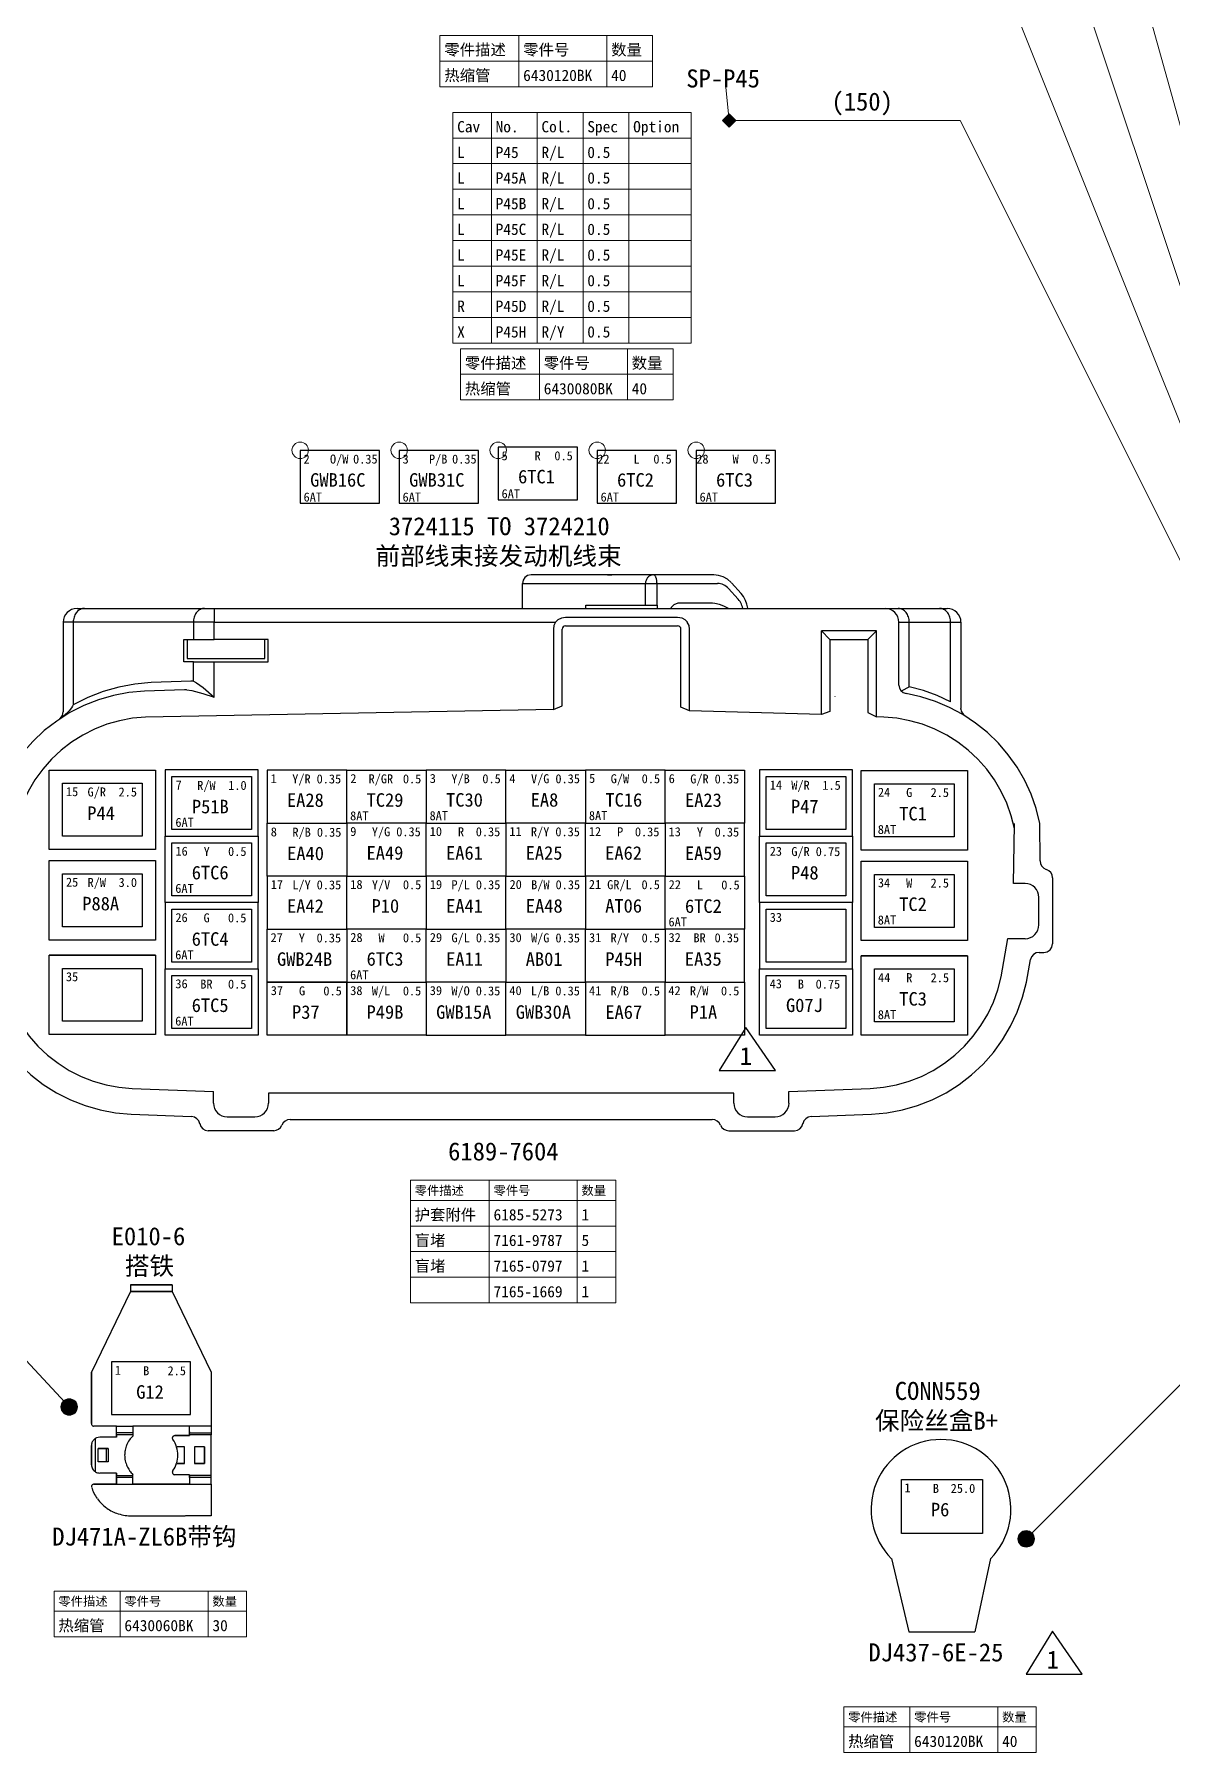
# Model space of a CAD drawing. Header units: millimetres. Extents: x 6 to 3615, y -854 to 0.
# Drawn here: x 1034.3 to 1206.7, y -457.6 to -197.1 of the extents above; entities that cross this region are included whole.
import ezdxf

# ---------------------------------------------------------------- set-up
doc = ezdxf.new("R2010")
doc.units = ezdxf.units.MM
doc.styles.add('4eff5b8b_Style', font='simfang.ttf')

msp = doc.modelspace()

# ---------------------------------------------------------------- hatches: boundary and pattern name
msp.add_hatch(color=256).paths.add_polyline_path([(1139.56, -211.19), (1138.56, -210.19), (1139.56, -209.19), (1140.56, -210.19)])
h = msp.add_hatch(color=256)
edge = h.paths.add_edge_path()
edge.add_arc((1039.56, -405.19), 1.25, 0, 360)
h = msp.add_hatch(color=256)
edge = h.paths.add_edge_path()
edge.add_arc((1039.56, -405.19), 1.25, 0, 360)
h = msp.add_hatch(color=256)
edge = h.paths.add_edge_path()
edge.add_arc((1184.56, -425.19), 1.25, 0, 360)
h = msp.add_hatch(color=256)
edge = h.paths.add_edge_path()
edge.add_arc((1184.56, -425.19), 1.25, 0, 360)

# ---------------------------------------------------------------- linework, layer by layer
at = {"linetype": 'Continuous', "lineweight": 13}
for p, q in [((1138.56, -210.19), (1139.56, -209.19)), ((1138.56, -210.19), (1139.56, -209.19)), ((1138.56, -210.19), (1139.56, -211.19)), ((1139.56, -211.19), (1138.56, -210.19)), ((1139.56, -209.19), (1140.56, -210.19)), ((1139.56, -209.19), (1140.56, -210.19)), ((1140.56, -210.19), (1139.56, -211.19)), ((1140.56, -210.19), (1139.56, -211.19))]:
    msp.add_line(p, q, dxfattribs=at)
at = {"linetype": 'Continuous', "lineweight": 30}
for p, q in [((1086.56, -260.2), (1074.56, -260.2)), ((1074.56, -260.2), (1074.56, -268.2)), ((1086.56, -268.2), (1086.56, -260.2)), ((1086.56, -260.2), (1086.56, -260.2)), ((1101.56, -260.2), (1089.56, -260.2)), ((1089.56, -260.2), (1089.56, -268.2)), ((1101.56, -268.2), (1101.56, -260.2)), ((1101.56, -260.2), (1101.56, -260.2)), ((1116.56, -259.7), (1104.56, -259.7)), ((1104.56, -259.7), (1104.56, -267.7)), ((1116.56, -267.7), (1116.56, -259.7)), ((1116.56, -259.7), (1116.56, -259.7)), ((1131.56, -260.2), (1119.56, -260.2)), ((1119.56, -260.2), (1119.56, -268.2)), ((1131.56, -268.2), (1131.56, -260.2)), ((1131.56, -260.2), (1131.56, -260.2)), ((1146.56, -260.2), (1134.56, -260.2)), ((1134.56, -260.2), (1134.56, -268.2)), ((1146.56, -268.2), (1146.56, -260.2)), ((1146.56, -260.2), (1146.56, -260.2)), ((1074.56, -268.2), (1086.56, -268.2)), ((1089.56, -268.2), (1101.56, -268.2)), ((1104.56, -267.7), (1116.56, -267.7)), ((1119.56, -268.2), (1131.56, -268.2)), ((1134.56, -268.2), (1146.56, -268.2)), ((1165.65, -416.18), (1177.93, -416.18)), ((1165.65, -424.38), (1165.65, -416.18)), ((1165.65, -416.18), (1165.65, -416.18)), ((1177.93, -416.18), (1177.93, -424.38)), ((1177.93, -424.38), (1165.65, -424.38))]:
    msp.add_line(p, q, dxfattribs=at)
at = {"linetype": 'Continuous', "lineweight": 13}
for points in [[(1189.56, -145.19), (1249.56, -360.19)], [(1184.56, -165.19), (1249.56, -360.19)], [(1179.56, -185.19), (1249.56, -360.19)], [(1095.74, -197.29), (1127.96, -197.29)], [(1095.74, -197.29), (1095.74, -205.07)], [(1095.74, -197.29), (1127.96, -197.29)], [(1107.68, -197.29), (1107.68, -205.07)], [(1121.02, -197.29), (1121.02, -205.07)], [(1127.96, -197.29), (1127.96, -205.07)], [(1095.74, -201.18), (1127.96, -201.18)], [(1095.74, -205.07), (1127.96, -205.07)], [(1139.56, -210.19), (1139.06, -205.19)], [(1097.68, -208.96), (1133.8, -208.96)], [(1097.68, -208.96), (1097.68, -243.95)], [(1097.68, -208.96), (1133.8, -208.96)], [(1103.52, -208.96), (1103.52, -243.95)], [(1110.46, -208.96), (1110.46, -243.95)], [(1117.41, -208.96), (1117.41, -243.95)], [(1124.35, -208.96), (1124.35, -243.95)], [(1133.8, -208.96), (1133.8, -243.95)], [(1139.56, -210.19), (1174.56, -210.19)], [(1174.56, -210.19), (1249.56, -360.19)], [(1097.68, -212.85), (1133.8, -212.85)], [(1097.68, -216.73), (1133.8, -216.73)], [(1097.68, -220.62), (1133.8, -220.62)], [(1097.68, -224.51), (1133.8, -224.51)], [(1097.68, -228.4), (1133.8, -228.4)], [(1097.68, -232.29), (1133.8, -232.29)], [(1097.68, -236.17), (1133.8, -236.17)], [(1097.68, -240.06), (1133.8, -240.06)], [(1097.68, -243.95), (1133.8, -243.95)], [(1098.86, -244.79), (1131.08, -244.79)], [(1098.86, -244.79), (1098.86, -252.56)], [(1098.86, -244.79), (1131.08, -244.79)], [(1110.8, -244.79), (1110.8, -252.56)], [(1124.14, -244.79), (1124.14, -252.56)], [(1131.08, -244.79), (1131.08, -252.56)], [(1098.86, -248.67), (1131.08, -248.67)], [(1098.86, -252.56), (1131.08, -252.56)], [(974.56, -335.19), (1039.56, -405.19)], [(1184.56, -425.19), (1249.56, -360.19)], [(1091.25, -370.82), (1122.36, -370.82)], [(1091.25, -370.82), (1091.25, -389.43)], [(1091.25, -370.82), (1122.36, -370.82)], [(1103.2, -370.82), (1103.2, -389.43)], [(1116.53, -370.82), (1116.53, -389.43)], [(1122.36, -370.82), (1122.36, -389.43)], [(1091.25, -373.88), (1122.36, -373.88)], [(1091.25, -377.77), (1122.36, -377.77)], [(1091.25, -381.65), (1122.36, -381.65)], [(1091.25, -385.54), (1122.36, -385.54)], [(1091.25, -389.43), (1122.36, -389.43)], [(1037.27, -433.09), (1066.44, -433.09)], [(1037.27, -433.09), (1037.27, -440.04)], [(1037.27, -433.09), (1066.44, -433.09)], [(1047.27, -433.09), (1047.27, -440.04)], [(1060.6, -433.09), (1060.6, -440.04)], [(1066.44, -433.09), (1066.44, -440.04)], [(1037.27, -436.15), (1066.44, -436.15)], [(1037.27, -440.04), (1066.44, -440.04)], [(1156.92, -450.65), (1186.09, -450.65)], [(1156.92, -450.65), (1156.92, -457.59)], [(1156.92, -450.65), (1186.09, -450.65)], [(1166.92, -450.65), (1166.92, -457.59)], [(1180.26, -450.65), (1180.26, -457.59)], [(1186.09, -450.65), (1186.09, -457.59)], [(1156.92, -453.7), (1186.09, -453.7)], [(1156.92, -457.59), (1186.09, -457.59)]]:
    msp.add_lwpolyline(points, dxfattribs=at)
msp.add_lwpolyline([(1138.56, -210.19), (1139.56, -209.19), (1140.56, -210.19), (1139.56, -211.19)], close=True, dxfattribs=at)
at = {"linetype": 'Continuous', "lineweight": 30}
for points in [[(1086.56, -260.2), (1074.56, -260.2), (1074.56, -268.2), (1086.56, -268.2), (1086.56, -260.2)], [(1101.56, -260.2), (1089.56, -260.2), (1089.56, -268.2), (1101.56, -268.2), (1101.56, -260.2)], [(1116.56, -259.7), (1104.56, -259.7), (1104.56, -267.7), (1116.56, -267.7), (1116.56, -259.7)], [(1131.56, -260.2), (1119.56, -260.2), (1119.56, -268.2), (1131.56, -268.2), (1131.56, -260.2)], [(1146.56, -260.2), (1134.56, -260.2), (1134.56, -268.2), (1146.56, -268.2), (1146.56, -260.2)], [(1165.65, -416.18), (1177.93, -416.18), (1177.93, -424.38), (1165.65, -424.38), (1165.65, -416.18)]]:
    msp.add_lwpolyline(points, close=True, dxfattribs=at)
for points in [[(1109.53, -279.06), (1109.02, -279.17), (1108.61, -279.45), (1108.32, -279.86), (1108.22, -280.37)], [(1108.23, -284.16), (1108.23, -280.37), (1126.88, -280.37)], [(1137.24, -279.07), (1109.53, -279.07)], [(1121.11, -279.07), (1121.77, -279.07)], [(1128.07, -279.07), (1127.96, -279.07), (1127.85, -279.09), (1127.74, -279.12), (1127.64, -279.15), (1127.54, -279.2), (1127.44, -279.26), (1127.35, -279.33), (1127.27, -279.41), (1127.19, -279.49), (1127.12, -279.59), (1127.06, -279.68), (1127.01, -279.79), (1126.96, -279.9), (1126.93, -280.02), (1126.9, -280.13), (1126.89, -280.25), (1126.88, -280.37)], [(1126.88, -283.64), (1126.88, -280.37), (1137.79, -280.37)], [(1128.62, -280.37), (1128.61, -280.24), (1128.61, -280.12), (1128.59, -279.99), (1128.58, -279.87), (1128.55, -279.76), (1128.53, -279.65), (1128.49, -279.54), (1128.46, -279.45), (1128.42, -279.36), (1128.37, -279.29), (1128.33, -279.22), (1128.28, -279.17), (1128.23, -279.12), (1128.17, -279.09), (1128.12, -279.07), (1128.07, -279.07)], [(1128.62, -283.64), (1128.62, -280.37)], [(1139.86, -280.24), (1139.31, -279.74), (1138.67, -279.37), (1137.96, -279.14), (1137.22, -279.06)], [(1139.47, -281.14), (1139.3, -280.97), (1139.11, -280.82), (1138.91, -280.68), (1138.7, -280.57), (1138.48, -280.48), (1138.26, -280.42), (1138.03, -280.38), (1137.79, -280.37)], [(1140.94, -282.76), (1139.47, -281.14)], [(1141.36, -281.88), (1139.89, -280.26)], [(1117.82, -284.16), (1117.82, -283.64), (1128.67, -283.64), (1128.67, -284.16)], [(1131.93, -283.38), (1131.79, -283.38), (1131.66, -283.4), (1131.53, -283.44), (1131.4, -283.49), (1131.28, -283.55), (1131.16, -283.62), (1131.05, -283.71), (1130.95, -283.8), (1130.86, -283.92), (1130.78, -284.03), (1130.7, -284.16)], [(1137.02, -283.38), (1131.93, -283.38)], [(1139.43, -284.16), (1138.77, -283.82), (1138.09, -283.55), (1137.37, -283.4), (1137.02, -283.38)], [(1141.6, -284.16), (1141.55, -283.93), (1141.49, -283.72), (1141.41, -283.51), (1141.32, -283.3), (1141.21, -283.11), (1141.08, -282.93), (1140.94, -282.76)], [(1142.36, -284.14), (1142.24, -283.52), (1142.03, -282.93), (1141.73, -282.37), (1141.35, -281.87)], [(1040.75, -284.16), (1040.33, -284.2), (1039.93, -284.32), (1039.58, -284.52), (1039.27, -284.77), (1039.01, -285.08), (1038.82, -285.43), (1038.7, -285.83), (1038.65, -286.25)], [(1040.17, -286.25), (1038.66, -286.25), (1038.66, -299.85)], [(1058.37, -286.25), (1040.17, -286.25), (1040.17, -298.76), (1040.05, -298.99)], [(1041.86, -284.16), (1041.7, -284.17), (1041.55, -284.19), (1041.4, -284.24), (1041.25, -284.3), (1041.11, -284.38), (1040.97, -284.47), (1040.84, -284.58), (1040.73, -284.7), (1040.61, -284.84), (1040.51, -284.99), (1040.42, -285.15), (1040.35, -285.32), (1040.29, -285.49), (1040.24, -285.67), (1040.2, -285.86), (1040.18, -286.05), (1040.17, -286.25)], [(1040.75, -284.16), (1172.59, -284.16)], [(1060.05, -284.16), (1059.9, -284.17), (1059.74, -284.19), (1059.59, -284.24), (1059.44, -284.3), (1059.3, -284.38), (1059.16, -284.47), (1059.04, -284.58), (1058.92, -284.7), (1058.81, -284.84), (1058.71, -284.99), (1058.62, -285.15), (1058.55, -285.32), (1058.48, -285.49), (1058.43, -285.67), (1058.4, -285.86), (1058.38, -286.05), (1058.37, -286.25)], [(1061.52, -297.61), (1061.52, -292.25), (1069.73, -292.25), (1069.73, -288.86), (1061.52, -288.86), (1061.52, -286.25), (1058.37, -286.25), (1058.37, -288.86), (1061.52, -288.86)], [(1061.52, -284.16), (1061.52, -286.25), (1113.26, -286.25)], [(1113.26, -286.25), (1113.01, -286.76), (1112.93, -287.31)], [(1114.76, -285.54), (1114.15, -285.62), (1113.61, -285.88), (1113.26, -286.25)], [(1131.73, -285.54), (1114.76, -285.54)], [(1133.23, -286.25), (1132.88, -285.88), (1132.42, -285.64), (1131.73, -285.54)], [(1133.56, -287.28), (1133.47, -286.73), (1133.21, -286.23)], [(1165.28, -286.25), (1165.23, -285.83), (1165.11, -285.43), (1164.92, -285.08), (1164.66, -284.77), (1164.35, -284.52), (1164, -284.32), (1163.6, -284.2), (1163.18, -284.16)], [(1166.84, -286.25), (1166.83, -286.04), (1166.81, -285.84), (1166.77, -285.64), (1166.71, -285.45), (1166.64, -285.26), (1166.56, -285.09), (1166.46, -284.92), (1166.35, -284.77), (1166.23, -284.63), (1166.1, -284.51), (1165.96, -284.41), (1165.81, -284.32), (1165.65, -284.25), (1165.5, -284.2), (1165.34, -284.17), (1165.17, -284.16)], [(1165.28, -295.77), (1165.28, -286.25), (1166.84, -286.25)], [(1166.84, -296.03), (1166.84, -286.25), (1173.11, -286.25)], [(1173.11, -286.25), (1173.1, -286.05), (1173.08, -285.86), (1173.04, -285.67), (1172.99, -285.49), (1172.93, -285.32), (1172.86, -285.15), (1172.77, -284.99), (1172.67, -284.84), (1172.56, -284.7), (1172.45, -284.58), (1172.32, -284.47), (1172.18, -284.38), (1172.04, -284.3), (1171.9, -284.24), (1171.74, -284.19), (1171.59, -284.17), (1171.44, -284.16)], [(1174.68, -286.25), (1174.64, -285.83), (1174.51, -285.43), (1174.32, -285.08), (1174.06, -284.77), (1173.76, -284.52), (1173.4, -284.32), (1173, -284.2), (1172.58, -284.16)], [(1173.11, -298.31), (1173.11, -286.25), (1174.67, -286.25), (1174.67, -299.34)], [(1058.37, -292.25), (1056.93, -292.25), (1056.93, -288.86), (1058.37, -288.86)], [(1057.45, -288.86), (1057.45, -291.73), (1069.2, -291.73), (1069.2, -288.86)], [(1112.93, -287.29), (1112.93, -299.45), (1114.23, -298.91), (1114.23, -287.29)], [(1114.76, -286.77), (1114.56, -286.82), (1114.39, -286.93), (1114.28, -287.09), (1114.24, -287.29)], [(1114.76, -286.77), (1131.73, -286.77)], [(1132.25, -287.29), (1132.21, -287.09), (1132.09, -286.93), (1131.93, -286.82), (1131.73, -286.77)], [(1133.55, -299.7), (1132.25, -299.1), (1132.25, -287.29)], [(1153.53, -300.25), (1133.55, -299.7), (1133.55, -287.29)], [(1154.83, -288.86), (1160.58, -288.86), (1161.88, -287.55), (1153.53, -287.55), (1154.83, -288.86), (1154.83, -299.8), (1153.53, -300.25), (1153.53, -287.55)], [(1160.58, -288.86), (1160.58, -299.92), (1161.88, -300.57)], [(1162.97, -300.62), (1161.88, -300.57), (1161.88, -287.55)], [(1058.37, -295.19), (1058.37, -292.25), (1061.52, -292.25)], [(1050.98, -296.71), (1048.61, -296.92), (1046.28, -297.36), (1043.99, -298.01), (1041.78, -298.88), (1039.67, -299.95), (1037.66, -301.22), (1035.78, -302.67), (1034.05, -304.3), (1032.48, -306.08), (1031.08, -308), (1029.88, -310.05), (1028.87, -312.2), (1028.07, -314.43), (1027.49, -316.73)], [(1051.97, -295.4), (1049.51, -295.62), (1047.07, -296.08), (1044.69, -296.75), (1042.39, -297.65), (1040.17, -298.76)], [(1057.01, -296.47), (1050.98, -296.71)], [(1058.02, -295.16), (1051.97, -295.4)], [(1057.34, -296.47), (1057.01, -296.47)], [(1057.36, -296.47), (1058.16, -296.61), (1059.8, -297.06), (1061.52, -297.61)], [(1058.35, -295.19), (1058.01, -295.16)], [(1058.37, -295.19), (1058.85, -295.42), (1059.87, -296.16), (1061.52, -297.61)], [(1165.27, -295.77), (1165.36, -296.22), (1165.58, -296.61), (1165.92, -296.89), (1166.35, -297.05)], [(1166.86, -296.02), (1165.64, -296.71)], [(1173.11, -298.31), (1171.09, -297.37), (1168.99, -296.61), (1166.84, -296.03)], [(1040.05, -298.99), (1039.91, -299.24), (1039.57, -299.69), (1038.74, -300.45), (1038.08, -300.93)], [(1112.93, -299.45), (1051.14, -300.62)], [(1155.55, -297.47), (1155.55, -297.48)], [(1186.63, -316.73), (1186.07, -314.49), (1185.29, -312.32), (1184.33, -310.22), (1183.17, -308.23), (1181.84, -306.34), (1180.34, -304.59), (1178.68, -302.98), (1176.89, -301.53), (1174.96, -300.25), (1172.93, -299.16), (1170.81, -298.26), (1168.61, -297.55), (1166.36, -297.05)], [(1174.68, -299.42), (1174.67, -299.34)], [(1174.68, -299.42), (1174.73, -299.71)], [(1051.14, -300.62), (1049.15, -300.8), (1047.18, -301.17), (1045.25, -301.72), (1043.39, -302.45), (1041.6, -303.36), (1039.91, -304.43), (1038.32, -305.65), (1036.86, -307.02), (1035.54, -308.53), (1034.36, -310.15), (1033.34, -311.88), (1032.49, -313.68), (1031.81, -315.57), (1031.32, -317.52)], [(1038.08, -300.93), (1038.2, -300.84)], [(1038.21, -300.84), (1038.54, -300.39), (1038.66, -299.85)], [(1182.79, -317.52), (1182.3, -315.57), (1181.62, -313.68), (1180.77, -311.88), (1179.76, -310.15), (1178.58, -308.53), (1177.25, -307.02), (1175.79, -305.65), (1174.21, -304.43), (1172.52, -303.36), (1170.73, -302.45), (1168.86, -301.72), (1166.94, -301.17), (1164.97, -300.8), (1162.97, -300.62)], [(1174.73, -299.71), (1174.85, -299.99)], [(1174.85, -299.99), (1175.04, -300.24)], [(1175.04, -300.25), (1175.2, -300.39), (1175.29, -300.46), (1175.25, -300.43)], [(1052.61, -320.7), (1036.53, -320.7), (1036.53, -308.65), (1052.61, -308.65), (1052.61, -320.7), (1036.53, -320.7)], [(1068.19, -348.83), (1054.12, -348.83), (1054.12, -338.78), (1068.19, -338.78), (1068.19, -328.73), (1054.12, -328.73), (1054.12, -318.69), (1068.19, -318.69), (1068.19, -308.64), (1054.12, -308.64), (1054.12, -318.69), (1068.19, -318.69), (1068.19, -328.73), (1054.12, -328.73), (1054.12, -338.78), (1068.19, -338.78), (1068.19, -348.83)], [(1067.18, -317.68), (1055.13, -317.68), (1055.13, -309.65), (1067.18, -309.65), (1067.18, -317.68)], [(1093.67, -348.85), (1081.61, -348.85), (1081.61, -340.81), (1069.56, -340.81), (1069.56, -332.77), (1081.61, -332.77), (1081.61, -340.81), (1093.67, -340.81), (1093.67, -348.85), (1105.73, -348.85), (1105.73, -340.81), (1093.67, -340.81), (1093.67, -332.77), (1081.61, -332.77), (1081.61, -324.73), (1069.56, -324.73), (1069.56, -316.7), (1081.61, -316.7), (1081.61, -324.73), (1093.67, -324.73), (1093.67, -332.77), (1105.73, -332.77), (1105.73, -340.81), (1117.78, -340.81), (1117.78, -348.85), (1129.84, -348.85), (1129.84, -340.81), (1117.78, -340.81), (1117.78, -332.77), (1105.73, -332.77), (1105.73, -324.73), (1093.67, -324.73), (1093.67, -316.7), (1081.61, -316.7), (1081.61, -308.66), (1093.67, -308.66), (1093.67, -316.7), (1105.73, -316.7), (1105.73, -324.73), (1117.78, -324.73), (1117.78, -332.77), (1129.84, -332.77), (1129.84, -340.81), (1141.9, -340.81), (1141.9, -332.77), (1129.84, -332.77), (1129.84, -324.73), (1117.78, -324.73), (1117.78, -316.7), (1105.73, -316.7), (1105.73, -308.66), (1117.78, -308.66), (1117.78, -316.7), (1129.84, -316.7), (1129.84, -324.73), (1141.9, -324.73), (1141.9, -316.7), (1129.84, -316.7), (1129.84, -308.66), (1141.9, -308.66), (1141.9, -316.7), (1129.84, -316.7), (1129.84, -308.66), (1117.78, -308.66), (1117.78, -316.7), (1129.84, -316.7), (1129.84, -324.73), (1141.9, -324.73), (1141.9, -332.77), (1129.84, -332.77), (1129.84, -324.73), (1117.78, -324.73), (1117.78, -316.7), (1105.73, -316.7), (1105.73, -308.66), (1093.67, -308.66), (1093.67, -316.7), (1105.73, -316.7), (1105.73, -324.73), (1117.78, -324.73), (1117.78, -332.77), (1129.84, -332.77), (1129.84, -340.81), (1141.9, -340.81), (1141.9, -348.85), (1129.84, -348.85), (1129.84, -340.81), (1117.78, -340.81), (1117.78, -332.77), (1105.73, -332.77), (1105.73, -324.73), (1093.67, -324.73), (1093.67, -316.7), (1081.61, -316.7), (1081.61, -308.66), (1069.56, -308.66), (1069.56, -316.7), (1081.61, -316.7), (1081.61, -324.73), (1093.67, -324.73), (1093.67, -332.77), (1105.73, -332.77), (1105.73, -340.81), (1117.78, -340.81), (1117.78, -348.85), (1105.73, -348.85), (1105.73, -340.81), (1093.67, -340.81), (1093.67, -332.77), (1081.61, -332.77), (1081.61, -324.73), (1069.56, -324.73), (1069.56, -332.77), (1081.61, -332.77), (1081.61, -340.81), (1093.67, -340.81), (1093.67, -348.85)], [(1158.23, -348.82), (1144.16, -348.82), (1144.16, -338.77), (1158.23, -338.77), (1158.23, -328.73), (1144.16, -328.73), (1144.16, -318.68), (1158.23, -318.68), (1158.23, -308.63), (1144.16, -308.63), (1144.16, -318.68), (1158.23, -318.68), (1158.23, -328.73), (1144.16, -328.73), (1144.16, -338.77), (1158.23, -338.77), (1158.23, -348.82)], [(1157.23, -317.67), (1145.17, -317.67), (1145.17, -309.64), (1157.23, -309.64), (1157.23, -317.67)], [(1175.65, -320.8), (1159.57, -320.8), (1159.57, -308.74), (1175.65, -308.74), (1175.65, -320.8), (1159.57, -320.8)], [(1050.6, -318.69), (1038.54, -318.69), (1038.54, -310.66), (1050.6, -310.66), (1050.6, -318.69)], [(1173.64, -318.79), (1161.58, -318.79), (1161.58, -310.75), (1173.64, -310.75), (1173.64, -318.79)], [(1182.62, -325.86), (1182.78, -316.92), (1182.77, -316.73)], [(1186.69, -322.43), (1186.63, -316.73)], [(1067.18, -327.73), (1055.13, -327.73), (1055.13, -319.69), (1067.18, -319.69), (1067.18, -327.73)], [(1157.23, -327.72), (1145.17, -327.72), (1145.17, -319.68), (1157.23, -319.68), (1157.23, -327.72)], [(1036.53, -334.42), (1036.53, -322.36), (1052.61, -322.36), (1052.61, -334.42), (1036.53, -334.42)], [(1159.57, -334.51), (1159.57, -322.46), (1175.65, -322.46), (1175.65, -334.51), (1159.57, -334.51)], [(1186.69, -322.42), (1186.75, -322.85), (1186.93, -323.22), (1187.23, -323.52), (1187.61, -323.72)], [(1050.6, -332.41), (1038.54, -332.41), (1038.54, -324.37), (1050.6, -324.37), (1050.6, -332.41)], [(1173.64, -332.51), (1161.58, -332.51), (1161.58, -324.47), (1173.64, -324.47), (1173.64, -332.51)], [(1188.56, -324.97), (1188.49, -324.55), (1188.3, -324.19), (1188.01, -323.91), (1187.63, -323.72)], [(1188.56, -324.97), (1188.56, -335)], [(1184.38, -325.86), (1182.62, -325.86)], [(1186.47, -327.95), (1186.43, -327.53), (1186.3, -327.14), (1186.11, -326.78), (1185.86, -326.47), (1185.55, -326.22), (1185.19, -326.02), (1184.8, -325.9), (1184.38, -325.85)], [(1186.47, -332.12), (1186.47, -327.95)], [(1067.18, -337.78), (1055.13, -337.78), (1055.13, -329.74), (1067.18, -329.74), (1067.18, -337.78)], [(1157.23, -337.77), (1145.17, -337.77), (1145.17, -329.73), (1157.23, -329.73), (1157.23, -337.77)], [(1184.38, -334.22), (1184.8, -334.17), (1185.19, -334.05), (1185.55, -333.86), (1185.86, -333.6), (1186.11, -333.29), (1186.3, -332.94), (1186.43, -332.54), (1186.47, -332.12)], [(1180.75, -340.02), (1181.76, -334.21), (1184.38, -334.21)], [(1187.25, -336.31), (1187.76, -336.2), (1188.18, -335.92), (1188.46, -335.51), (1188.56, -335)], [(1052.61, -336.7), (1036.53, -336.7), (1052.61, -336.7), (1052.61, -348.76), (1036.53, -348.76), (1036.53, -336.7)], [(1175.65, -336.79), (1159.57, -336.79), (1175.65, -336.79), (1175.65, -348.85), (1159.57, -348.85), (1159.57, -336.79)], [(1184.59, -340.8), (1185.23, -337.39)], [(1186.51, -336.3), (1186.06, -336.38), (1185.67, -336.6), (1185.38, -336.95), (1185.23, -337.38)], [(1186.51, -336.3), (1187.25, -336.3)], [(1025.45, -340.8), (1026.03, -343.1), (1026.83, -345.34), (1027.84, -347.48), (1029.04, -349.53), (1030.44, -351.46), (1032.01, -353.23), (1033.74, -354.86), (1035.62, -356.31), (1037.62, -357.58), (1039.74, -358.65), (1041.96, -359.52), (1044.24, -360.18), (1046.57, -360.61), (1048.93, -360.83)], [(1029.28, -340.02), (1029.77, -341.96), (1030.45, -343.84), (1031.3, -345.66), (1032.32, -347.39), (1033.49, -349), (1034.82, -350.51), (1036.28, -351.88), (1037.87, -353.1), (1039.56, -354.17), (1041.35, -355.08), (1043.21, -355.81), (1045.14, -356.36), (1047.1, -356.73), (1049.1, -356.91)], [(1050.6, -346.74), (1038.54, -346.74), (1038.54, -338.71), (1050.6, -338.71), (1050.6, -346.74)], [(1067.18, -347.82), (1055.13, -347.82), (1055.13, -339.79), (1067.18, -339.79), (1067.18, -347.82)], [(1081.61, -348.85), (1069.56, -348.85), (1069.56, -340.81), (1081.61, -340.81), (1081.61, -348.85)], [(1157.23, -347.82), (1145.17, -347.82), (1145.17, -339.78), (1157.23, -339.78), (1157.23, -347.82)], [(1160.93, -356.91), (1162.93, -356.73), (1164.9, -356.36), (1166.82, -355.81), (1168.68, -355.08), (1170.47, -354.17), (1172.16, -353.1), (1173.75, -351.88), (1175.21, -350.51), (1176.54, -349), (1177.71, -347.39), (1178.73, -345.66), (1179.58, -343.84), (1180.26, -341.96), (1180.75, -340.02)], [(1161.1, -360.83), (1163.46, -360.61), (1165.8, -360.18), (1168.08, -359.52), (1170.29, -358.65), (1172.41, -357.58), (1174.41, -356.31), (1176.29, -354.86), (1178.02, -353.23), (1179.59, -351.46), (1180.99, -349.53), (1182.2, -347.48), (1183.2, -345.34), (1184, -343.1), (1184.59, -340.8)], [(1173.64, -346.84), (1161.58, -346.84), (1161.58, -338.8), (1173.64, -338.8), (1173.64, -346.84)], [(1142.06, -347.69), (1138.06, -354.19), (1146.56, -354.19), (1142.06, -347.69)], [(1049.1, -356.91), (1061.42, -357.38)], [(1061.41, -359.14), (1061.46, -359.56), (1061.58, -359.96), (1061.77, -360.31), (1062.03, -360.62), (1062.34, -360.88), (1062.69, -361.07), (1063.09, -361.19), (1063.51, -361.23)], [(1061.42, -359.15), (1061.42, -357.38)], [(1067.68, -361.23), (1068.1, -361.19), (1068.5, -361.07), (1068.85, -360.88), (1069.16, -360.62), (1069.41, -360.31), (1069.61, -359.96), (1069.73, -359.56), (1069.78, -359.14)], [(1140.26, -359.15), (1140.26, -357.63), (1069.77, -357.63), (1069.77, -359.15)], [(1140.26, -359.14), (1140.3, -359.56), (1140.42, -359.96), (1140.61, -360.31), (1140.87, -360.62), (1141.18, -360.88), (1141.54, -361.07), (1141.93, -361.19), (1142.35, -361.23)], [(1146.52, -361.23), (1146.95, -361.19), (1147.34, -361.07), (1147.7, -360.88), (1148.01, -360.62), (1148.26, -360.31), (1148.45, -359.96), (1148.58, -359.56), (1148.62, -359.14)], [(1148.61, -357.38), (1160.93, -356.91)], [(1148.61, -359.15), (1148.61, -357.38)], [(1048.93, -360.83), (1058.11, -361.18)], [(1059.35, -362.26), (1059.2, -361.84), (1058.92, -361.5), (1058.55, -361.28), (1058.11, -361.18)], [(1063.51, -361.23), (1067.68, -361.23)], [(1073.02, -361.63), (1072.62, -361.68), (1072.26, -361.86), (1071.97, -362.13), (1071.77, -362.49)], [(1073.03, -361.63), (1137, -361.63)], [(1138.25, -362.47), (1138.05, -362.11), (1137.76, -361.85), (1137.39, -361.68), (1136.99, -361.63)], [(1142.35, -361.23), (1146.53, -361.23)], [(1151.96, -361.18), (1151.52, -361.27), (1151.15, -361.5), (1150.87, -361.84), (1150.72, -362.26)], [(1151.96, -361.18), (1161.1, -360.83)], [(1059.34, -362.24), (1059.51, -362.68), (1059.79, -363.02), (1060.18, -363.24), (1060.63, -363.32)], [(1070.55, -363.32), (1060.63, -363.32)], [(1070.55, -363.32), (1070.94, -363.26), (1071.29, -363.09), (1071.58, -362.83), (1071.78, -362.48)], [(1138.26, -362.48), (1138.45, -362.83), (1138.74, -363.09), (1139.09, -363.26), (1139.48, -363.32)], [(1139.48, -363.32), (1149.44, -363.32)], [(1149.44, -363.32), (1149.89, -363.24), (1150.28, -363.02), (1150.57, -362.68), (1150.73, -362.24)], [(1055.15, -386.68), (1048.85, -386.68), (1048.85, -387.69), (1042.92, -399.9), (1042.92, -407.71), (1042.92, -399.9)], [(1048.85, -386.68), (1055.15, -386.68), (1055.15, -387.69), (1048.85, -387.69), (1055.15, -387.69), (1061.06, -399.9), (1061.06, -409.41), (1057.79, -409.41), (1057.79, -408.09)], [(1045.96, -398.36), (1045.96, -406.36), (1057.96, -406.36), (1057.96, -398.36), (1045.96, -398.36)], [(1049.22, -409.12), (1046.7, -409.12), (1046.7, -408.09), (1043.3, -408.09)], [(1049.22, -409.41), (1046.7, -409.41), (1046.7, -408.09), (1049.22, -408.09)], [(1061.06, -408.09), (1049.22, -408.09), (1049.22, -409.57)], [(1042.92, -411.05), (1042.92, -413.95), (1042.92, -411.05)], [(1043.55, -415.04), (1043.55, -409.96)], [(1045.44, -411.49), (1043.93, -411.49), (1045.44, -411.49), (1045.44, -413.51), (1045.19, -413.51), (1045.19, -411.49)], [(1045.19, -413.51), (1043.93, -413.51), (1043.93, -411.49)], [(1046.7, -409.41), (1046.7, -409.79), (1044.18, -409.79)], [(1046.7, -409.79), (1046.7, -409.12)], [(1061.06, -415.59), (1057.79, -415.59), (1057.79, -415.46), (1057.79, -416.91), (1049.22, -416.91), (1061.06, -416.91), (1061.06, -409.41)], [(1057.79, -409.54), (1055.57, -409.54), (1057.79, -409.54)], [(1057.03, -413.76), (1055.82, -413.76), (1057.03, -413.76), (1057.03, -411.24), (1055.82, -411.24)], [(1057.79, -408.95), (1057.79, -409.12), (1061.06, -409.12)], [(1057.79, -409.41), (1057.79, -409.54), (1057.79, -409.12)], [(1060.05, -411.24), (1060.05, -413.76), (1060.05, -411.24), (1058.54, -411.24), (1058.54, -413.76), (1060.05, -413.76), (1058.54, -413.76)], [(1043.3, -416.91), (1046.7, -416.91), (1046.7, -415.21), (1046.7, -415.59), (1049.22, -415.59)], [(1046.7, -415.21), (1044.18, -415.21)], [(1046.7, -415.87), (1046.7, -416.91), (1049.22, -416.91), (1049.22, -415.43)], [(1049.22, -415.87), (1046.7, -415.87), (1046.7, -415.59)], [(1057.79, -415.46), (1055.57, -415.46)], [(1061.06, -415.87), (1057.79, -415.87), (1057.79, -415.59)], [(1057.79, -415.87), (1057.79, -416.04)], [(1046.7, -416.91), (1043.3, -416.91)], [(1061.06, -416.91), (1061.06, -421.7), (1057.17, -421.7)], [(1048.93, -421.7), (1057.14, -421.7)], [(1164.15, -428.18), (1166.8, -439.26)], [(1179.15, -428.18), (1176.78, -439.26)], [(1166.8, -439.26), (1176.78, -439.26)], [(1188.56, -439.19), (1184.56, -445.69), (1193.06, -445.69), (1188.56, -439.19)]]:
    msp.add_lwpolyline(points, dxfattribs=at)
at = {"linetype": 'Continuous', "lineweight": 13}
for centre in [(1074.56, -260.19), (1089.56, -260.19), (1104.56, -260.19), (1119.56, -260.19), (1134.56, -260.19), (1039.56, -405.19), (1039.56, -405.19), (1039.56, -405.19), (1039.56, -405.19), (1184.56, -425.19), (1184.56, -425.19), (1184.56, -425.19), (1184.56, -425.19)]:
    msp.add_circle(centre, 1.25, dxfattribs=at)
at = {"linetype": 'Continuous', "lineweight": 30}
for centre, radius, start, end in [((1043.27, -407.72), 0.346, 179, -156), ((1043.41, -407.64), 0.51, -154, -138), ((1043.35, -407.64), 0.469, -133, -114), ((1043.28, -407.81), 0.281, -115, -85), ((1044.06, -411.03), 1.14, 157, -179), ((1044.14, -411.02), 1.21, 135, 159), ((1044.15, -411.01), 1.21, 111, 135), ((1044.19, -411.09), 1.3, 90, 111), ((1052.31, -412.58), 4.36, 158, 169), ((1051.97, -412.48), 4.01, 145, 158), ((1052.47, -412.92), 4.67, 134, 144), ((1055.57, -409.92), 0.388, 169, -176), ((1055.62, -409.89), 0.438, -174, -147), ((1055.62, -409.89), 0.438, -174, -147), ((1055.54, -409.9), 0.349, 136, 169), ((1052.02, -412.49), 4.01, 18, 36), ((1052.02, -412.49), 4.01, 18, 36), ((1055.66, -410.02), 0.521, 124, 135), ((1055.66, -410.02), 0.521, 124, 135), ((1055.56, -409.91), 0.367, 89, 121), ((1055.56, -409.91), 0.367, 89, 121), ((1051.84, -412.51), 4.18, 0, 17), ((1171.65, -420.72), 10.59, -45, -135), ((1043.82, -413.99), 0.896, 177, -161), ((1052.26, -412.52), 4.3, 170, -180), ((1052.11, -412.48), 4.15, -180, -168), ((1051.95, -412.52), 3.98, -168, -156), ((1052.19, -412.6), 3.81, -36, -17), ((1051.98, -412.5), 4.05, -17, 0), ((1044.17, -413.96), 1.24, -165, -150), ((1044.22, -413.92), 1.3, -150, -135), ((1044.21, -413.9), 1.31, -134, -120), ((1044.17, -413.98), 1.23, -120, -104), ((1044.17, -413.99), 1.22, -105, -90), ((1051.78, -412.64), 3.78, -157, -145), ((1052.75, -411.81), 5.05, -143, -134), ((1055.58, -415.09), 0.396, 141, 174), ((1055.58, -415.09), 0.396, 141, 174), ((1055.42, -415.09), 0.237, 168, -167), ((1055.6, -415.06), 0.422, -168, -139), ((1055.51, -415.15), 0.289, -140, -119), ((1055.59, -414.99), 0.474, -118, -93), ((1043.32, -417.28), 0.398, 159, -180), ((1043.32, -417.28), 0.398, 159, -180), ((1047.87, -415.82), 5.16, -163, -152), ((1043.31, -417.3), 0.396, 135, 157), ((1043.38, -417.4), 0.51, 116, 132), ((1043.29, -417.25), 0.344, 89, 114), ((1048.52, -415.66), 5.82, -154, -144), ((1049.11, -415.26), 6.53, -144, -135), ((1049.07, -415.22), 6.53, -135, -126), ((1048.62, -415.89), 5.72, -126, -116), ((1048.8, -415.7), 5.97, -117, -108), ((1048.84, -415.76), 5.92, -108, -98), ((1048.91, -416.26), 5.44, -99, -89)]:
    msp.add_arc(centre, radius, start, end, dxfattribs=at)

# ---------------------------------------------------------------- texts
at = {"linetype": 'Continuous', "style": '4eff5b8b_Style'}
for s, height, p in [('零件描述', 1.709, (1096.39, -200.32)), ('零件号', 1.709, (1108.34, -200.32)), ('数量', 1.709, (1121.67, -200.32)), ('热缩管', 1.709, (1096.39, -204.21)), ('6430120BK', 1.709, (1108.34, -204.21)), ('40', 1.709, (1121.67, -204.21)), ('SP-P45', 2.734, (1133.06, -205.19)), ('(150)', 2.734, (1155.06, -208.69)), ('Cav', 1.709, (1098.34, -211.99)), ('No.', 1.709, (1104.17, -211.99)), ('Col.', 1.709, (1111.11, -211.99)), ('Spec', 1.709, (1118.06, -211.99)), ('Option', 1.709, (1125.01, -211.99)), ('L', 1.71, (1098.34, -215.88)), ('P45', 1.709, (1104.17, -215.88)), ('R/L', 1.709, (1111.11, -215.88)), ('0.5', 1.709, (1118.06, -215.88)), ('L', 1.71, (1098.34, -219.76)), ('P45A', 1.709, (1104.17, -219.76)), ('R/L', 1.709, (1111.11, -219.76)), ('0.5', 1.709, (1118.06, -219.76)), ('L', 1.71, (1098.34, -223.65)), ('P45B', 1.709, (1104.17, -223.65)), ('R/L', 1.709, (1111.11, -223.65)), ('0.5', 1.709, (1118.06, -223.65)), ('L', 1.71, (1098.34, -227.54)), ('P45C', 1.709, (1104.17, -227.54)), ('R/L', 1.709, (1111.11, -227.54)), ('0.5', 1.709, (1118.06, -227.54)), ('L', 1.71, (1098.34, -231.43)), ('P45E', 1.709, (1104.17, -231.43)), ('R/L', 1.709, (1111.11, -231.43)), ('0.5', 1.709, (1118.06, -231.43)), ('L', 1.71, (1098.34, -235.32)), ('P45F', 1.709, (1104.17, -235.32)), ('R/L', 1.709, (1111.11, -235.32)), ('0.5', 1.709, (1118.06, -235.32)), ('R', 1.71, (1098.34, -239.2)), ('P45D', 1.709, (1104.17, -239.2)), ('R/L', 1.709, (1111.11, -239.2)), ('0.5', 1.709, (1118.06, -239.2)), ('X', 1.71, (1098.34, -243.09)), ('P45H', 1.709, (1104.17, -243.09)), ('R/Y', 1.709, (1111.11, -243.09)), ('0.5', 1.709, (1118.06, -243.09)), ('零件描述', 1.709, (1099.51, -247.82)), ('零件号', 1.709, (1111.46, -247.82)), ('数量', 1.709, (1124.79, -247.82)), ('热缩管', 1.709, (1099.51, -251.7)), ('6430080BK', 1.709, (1111.46, -251.7)), ('40', 1.709, (1124.79, -251.7)), ('5', 1.37, (1105.07, -261.7)), ('R', 1.37, (1110.07, -261.7)), ('0.5', 1.367, (1113.07, -261.7)), ('2', 1.37, (1075.07, -262.2)), ('O/W', 1.367, (1079.07, -262.2)), ('0.35', 1.367, (1082.57, -262.2)), ('3', 1.37, (1090.07, -262.2)), ('P/B', 1.367, (1094.07, -262.2)), ('0.35', 1.367, (1097.57, -262.2)), ('22', 1.367, (1119.57, -262.2)), ('L', 1.37, (1125.07, -262.2)), ('0.5', 1.367, (1128.07, -262.2)), ('28', 1.367, (1134.57, -262.2)), ('W', 1.37, (1140.07, -262.2)), ('0.5', 1.367, (1143.07, -262.2)), ('GWB16C', 2.051, (1076.07, -265.7)), ('GWB31C', 2.051, (1091.07, -265.7)), ('6TC1', 2.051, (1107.57, -265.2)), ('6TC2', 2.051, (1122.57, -265.7)), ('6TC3', 2.051, (1137.57, -265.7)), ('6AT', 1.367, (1075.07, -267.95)), ('6AT', 1.367, (1090.07, -267.95)), ('6AT', 1.367, (1105.07, -267.45)), ('6AT', 1.367, (1120.07, -267.95)), ('6AT', 1.367, (1135.07, -267.95)), ('3724115 TO 3724210', 2.7344, (1087.97, -273.06)), ('前部线束接发动机线束', 2.734, (1085.97, -277.56)), ('1', 1.37, (1070.08, -310.64)), ('Y/R', 1.367, (1073.35, -310.68)), ('0.35', 1.367, (1077.05, -310.68)), ('2', 1.37, (1082.15, -310.63)), ('R/GR', 1.367, (1084.92, -310.67)), ('0.5', 1.367, (1090.12, -310.67)), ('3', 1.37, (1094.19, -310.61)), ('Y/B', 1.367, (1097.46, -310.65)), ('0.5', 1.367, (1102.16, -310.65)), ('4', 1.37, (1106.26, -310.61)), ('V/G', 1.367, (1109.53, -310.65)), ('0.35', 1.367, (1113.23, -310.65)), ('5', 1.37, (1118.33, -310.6)), ('G/W', 1.367, (1121.6, -310.65)), ('0.5', 1.367, (1126.3, -310.65)), ('6', 1.37, (1130.39, -310.63)), ('G/R', 1.367, (1133.66, -310.68)), ('0.35', 1.367, (1137.36, -310.68)), ('15', 1.367, (1039.07, -312.61)), ('G/R', 1.367, (1042.34, -312.66)), ('2.5', 1.367, (1047.04, -312.66)), ('7', 1.37, (1055.68, -311.61)), ('R/W', 1.367, (1058.95, -311.66)), ('1.0', 1.367, (1063.65, -311.66)), ('EA28', 2.051, (1072.55, -314.23)), ('TC29', 2.051, (1084.62, -314.22)), ('TC30', 2.051, (1096.66, -314.2)), ('EA8', 2.051, (1109.48, -314.2)), ('TC16', 2.051, (1120.8, -314.2)), ('EA23', 2.051, (1132.86, -314.23)), ('14', 1.367, (1145.7, -311.61)), ('W/R', 1.367, (1148.97, -311.65)), ('1.5', 1.367, (1153.67, -311.65)), ('24', 1.367, (1162.1, -312.7)), ('G', 1.37, (1166.37, -312.74)), ('2.5', 1.367, (1170.07, -312.74)), ('P44', 2.051, (1042.29, -316.21)), ('P51B', 2.051, (1058.15, -315.21)), ('8AT', 1.367, (1082.12, -316.27)), ('8AT', 1.367, (1094.16, -316.25)), ('8AT', 1.367, (1118.3, -316.24)), ('P47', 2.051, (1148.92, -315.2)), ('TC1', 2.051, (1165.32, -316.29)), ('6AT', 1.367, (1055.65, -317.26)), ('8', 1.37, (1070.1, -318.71)), ('R/B', 1.367, (1073.38, -318.76)), ('0.35', 1.367, (1077.08, -318.76)), ('9', 1.37, (1082.14, -318.64)), ('Y/G', 1.367, (1085.41, -318.69)), ('0.35', 1.367, (1089.11, -318.69)), ('10', 1.367, (1094.18, -318.65)), ('R', 1.37, (1098.46, -318.69)), ('0.35', 1.367, (1101.16, -318.69)), ('11', 1.367, (1106.25, -318.64)), ('R/Y', 1.367, (1109.52, -318.69)), ('0.35', 1.367, (1113.22, -318.69)), ('12', 1.367, (1118.29, -318.66)), ('P', 1.37, (1122.57, -318.7)), ('0.35', 1.367, (1125.27, -318.7)), ('13', 1.367, (1130.38, -318.69)), ('Y', 1.37, (1134.65, -318.73)), ('0.35', 1.367, (1137.35, -318.73)), ('8AT', 1.367, (1162.07, -318.34)), ('16', 1.367, (1055.66, -321.63)), ('Y', 1.37, (1059.93, -321.67)), ('0.5', 1.367, (1063.63, -321.67)), ('EA40', 2.051, (1072.58, -322.31)), ('EA49', 2.051, (1084.61, -322.24)), ('EA61', 2.051, (1096.66, -322.24)), ('EA25', 2.051, (1108.72, -322.24)), ('EA62', 2.051, (1120.77, -322.25)), ('EA59', 2.051, (1132.85, -322.28)), ('23', 1.367, (1145.7, -321.64)), ('G/R', 1.367, (1148.97, -321.69)), ('0.75', 1.367, (1152.67, -321.69)), ('25', 1.367, (1039.07, -326.33)), ('R/W', 1.367, (1042.34, -326.37)), ('3.0', 1.367, (1047.04, -326.37)), ('6TC6', 2.051, (1058.13, -325.22)), ('17', 1.367, (1070.09, -326.69)), ('L/Y', 1.367, (1073.36, -326.74)), ('0.35', 1.367, (1077.06, -326.74)), ('18', 1.367, (1082.15, -326.68)), ('Y/V', 1.367, (1085.42, -326.72)), ('0.5', 1.367, (1090.12, -326.72)), ('19', 1.367, (1094.2, -326.68)), ('P/L', 1.367, (1097.47, -326.72)), ('0.35', 1.367, (1101.17, -326.72)), ('20', 1.367, (1106.28, -326.68)), ('B/W', 1.367, (1109.55, -326.72)), ('0.35', 1.367, (1113.25, -326.72)), ('21', 1.367, (1118.3, -326.67)), ('GR/L', 1.367, (1121.07, -326.71)), ('0.5', 1.367, (1126.27, -326.71)), ('22', 1.367, (1130.39, -326.7)), ('L', 1.37, (1134.66, -326.75)), ('0.5', 1.367, (1138.36, -326.75)), ('P48', 2.051, (1148.92, -325.24)), ('34', 1.367, (1162.09, -326.42)), ('W', 1.37, (1166.36, -326.46)), ('2.5', 1.367, (1170.07, -326.46)), ('P88A', 2.051, (1041.54, -329.92)), ('6AT', 1.367, (1055.63, -327.27)), ('TC2', 2.051, (1165.32, -330.01)), ('26', 1.367, (1055.65, -331.7)), ('G', 1.37, (1059.92, -331.74)), ('0.5', 1.367, (1063.62, -331.74)), ('EA42', 2.051, (1072.56, -330.29)), ('P10', 2.051, (1085.37, -330.27)), ('EA41', 2.051, (1096.67, -330.27)), ('EA48', 2.051, (1108.75, -330.27)), ('AT06', 2.051, (1120.77, -330.26)), ('6TC2', 2.051, (1132.86, -330.3)), ('33', 1.367, (1145.7, -331.66)), ('8AT', 1.367, (1162.07, -332.06)), ('6TC4', 2.051, (1058.12, -335.29)), ('28', 1.367, (1082.15, -334.71)), ('29', 1.367, (1094.2, -334.72)), ('G/L', 1.367, (1097.47, -334.76)), ('W/G', 1.367, (1109.53, -334.78)), ('R/Y', 1.367, (1121.59, -334.78)), ('32', 1.367, (1130.37, -334.72)), ('6AT', 1.367, (1130.36, -332.35)), ('6AT', 1.367, (1055.62, -337.34)), ('27', 1.367, (1070.07, -334.73)), ('Y', 1.37, (1074.34, -334.78)), ('0.35', 1.367, (1077.04, -334.78)), ('W', 1.37, (1086.42, -334.76)), ('0.5', 1.367, (1090.12, -334.76)), ('0.35', 1.367, (1101.17, -334.76)), ('30', 1.367, (1106.26, -334.73)), ('0.35', 1.367, (1113.23, -334.78)), ('31', 1.367, (1118.32, -334.74)), ('0.5', 1.367, (1126.29, -334.78)), ('BR', 1.367, (1134.14, -334.76)), ('0.35', 1.367, (1137.34, -334.76)), ('GWB24B', 2.051, (1071.04, -338.33)), ('6TC3', 2.051, (1084.62, -338.31)), ('EA11', 2.051, (1096.67, -338.31)), ('AB01', 2.051, (1108.73, -338.33)), ('P45H', 2.051, (1120.79, -338.33)), ('EA35', 2.051, (1132.84, -338.31)), ('35', 1.367, (1039.06, -340.66)), ('36', 1.367, (1055.65, -341.73)), ('BR', 1.367, (1059.42, -341.78)), ('0.5', 1.367, (1063.62, -341.78)), ('6AT', 1.367, (1082.12, -340.36)), ('43', 1.367, (1145.69, -341.73)), ('B', 1.37, (1149.96, -341.78)), ('0.75', 1.367, (1152.66, -341.78)), ('44', 1.367, (1162.11, -340.77)), ('R', 1.37, (1166.38, -340.81)), ('2.5', 1.367, (1170.08, -340.81)), ('6TC5', 2.051, (1058.12, -345.33)), ('37', 1.367, (1070.1, -342.76)), ('G', 1.37, (1074.37, -342.81)), ('0.5', 1.367, (1078.07, -342.81)), ('38', 1.367, (1082.14, -342.76)), ('W/L', 1.367, (1085.41, -342.81)), ('0.5', 1.367, (1090.11, -342.81)), ('39', 1.367, (1094.19, -342.76)), ('W/O', 1.367, (1097.46, -342.81)), ('0.35', 1.367, (1101.16, -342.81)), ('40', 1.367, (1106.25, -342.76)), ('L/B', 1.367, (1109.52, -342.81)), ('0.35', 1.367, (1113.22, -342.81)), ('41', 1.367, (1118.32, -342.78)), ('R/B', 1.367, (1121.59, -342.82)), ('0.5', 1.367, (1126.29, -342.82)), ('42', 1.367, (1130.34, -342.77)), ('R/W', 1.367, (1133.61, -342.81)), ('0.5', 1.367, (1138.31, -342.81)), ('G07J', 2.051, (1148.16, -345.33)), ('TC3', 2.051, (1165.33, -344.36)), ('6AT', 1.367, (1055.62, -347.38)), ('P37', 2.051, (1073.32, -346.36)), ('P49B', 2.051, (1084.61, -346.36)), ('GWB15A', 2.051, (1095.16, -346.36)), ('GWB30A', 2.051, (1107.22, -346.36)), ('EA67', 2.051, (1120.79, -346.37)), ('P1A', 2.051, (1133.56, -346.36)), ('8AT', 1.367, (1162.08, -346.41)), ('1', 2.73, (1141.16, -353.36)), ('6189-7604', 2.734, (1096.97, -367.82)), ('零件描述', 1.367, (1091.9, -373.06)), ('零件号', 1.367, (1103.85, -373.06)), ('数量', 1.367, (1117.18, -373.06)), ('护套附件', 1.709, (1091.9, -376.91)), ('6185-5273', 1.709, (1103.85, -376.91)), ('1', 1.71, (1117.18, -376.91)), ('E010-6', 2.734, (1045.99, -380.68)), ('盲堵', 1.709, (1091.9, -380.79)), ('7161-9787', 1.709, (1103.85, -380.79)), ('5', 1.71, (1117.18, -380.79)), ('搭铁', 2.734, (1047.99, -385.18)), ('盲堵', 1.709, (1091.9, -384.68)), ('7165-0797', 1.709, (1103.85, -384.68)), ('1', 1.71, (1117.18, -384.68)), ('7165-1669', 1.709, (1103.85, -388.57)), ('1', 1.71, (1117.18, -388.57)), ('1', 1.37, (1046.47, -400.32)), ('B', 1.37, (1050.76, -400.39)), ('2.5', 1.367, (1054.46, -400.39)), ('G12', 2.051, (1049.71, -403.94)), ('CONN559', 2.734, (1164.65, -404.13)), ('保险丝盒B+', 2.734, (1161.65, -408.63)), ('1', 1.37, (1166.11, -418.13)), ('B', 1.37, (1170.42, -418.22)), ('25.0', 1.367, (1173.12, -418.22)), ('P6', 2.051, (1170.12, -421.77)), ('DJ471A-ZL6B带钩', 2.7344, (1036.99, -426.2)), ('零件描述', 1.367, (1037.92, -435.33)), ('零件号', 1.367, (1047.92, -435.33)), ('数量', 1.367, (1061.26, -435.33)), ('热缩管', 1.709, (1037.92, -439.18)), ('6430060BK', 1.709, (1047.92, -439.18)), ('30', 1.709, (1061.26, -439.18)), ('DJ437-6E-25', 2.7344, (1160.65, -443.76)), ('1', 2.73, (1187.66, -444.86)), ('零件描述', 1.367, (1157.58, -452.88)), ('零件号', 1.367, (1167.58, -452.88)), ('数量', 1.367, (1180.91, -452.88)), ('热缩管', 1.709, (1157.58, -456.73)), ('6430120BK', 1.709, (1167.58, -456.73)), ('40', 1.709, (1180.91, -456.73))]:
    msp.add_text(s, height=height, dxfattribs=at).set_placement(p)

doc.saveas('drawing.dxf')
